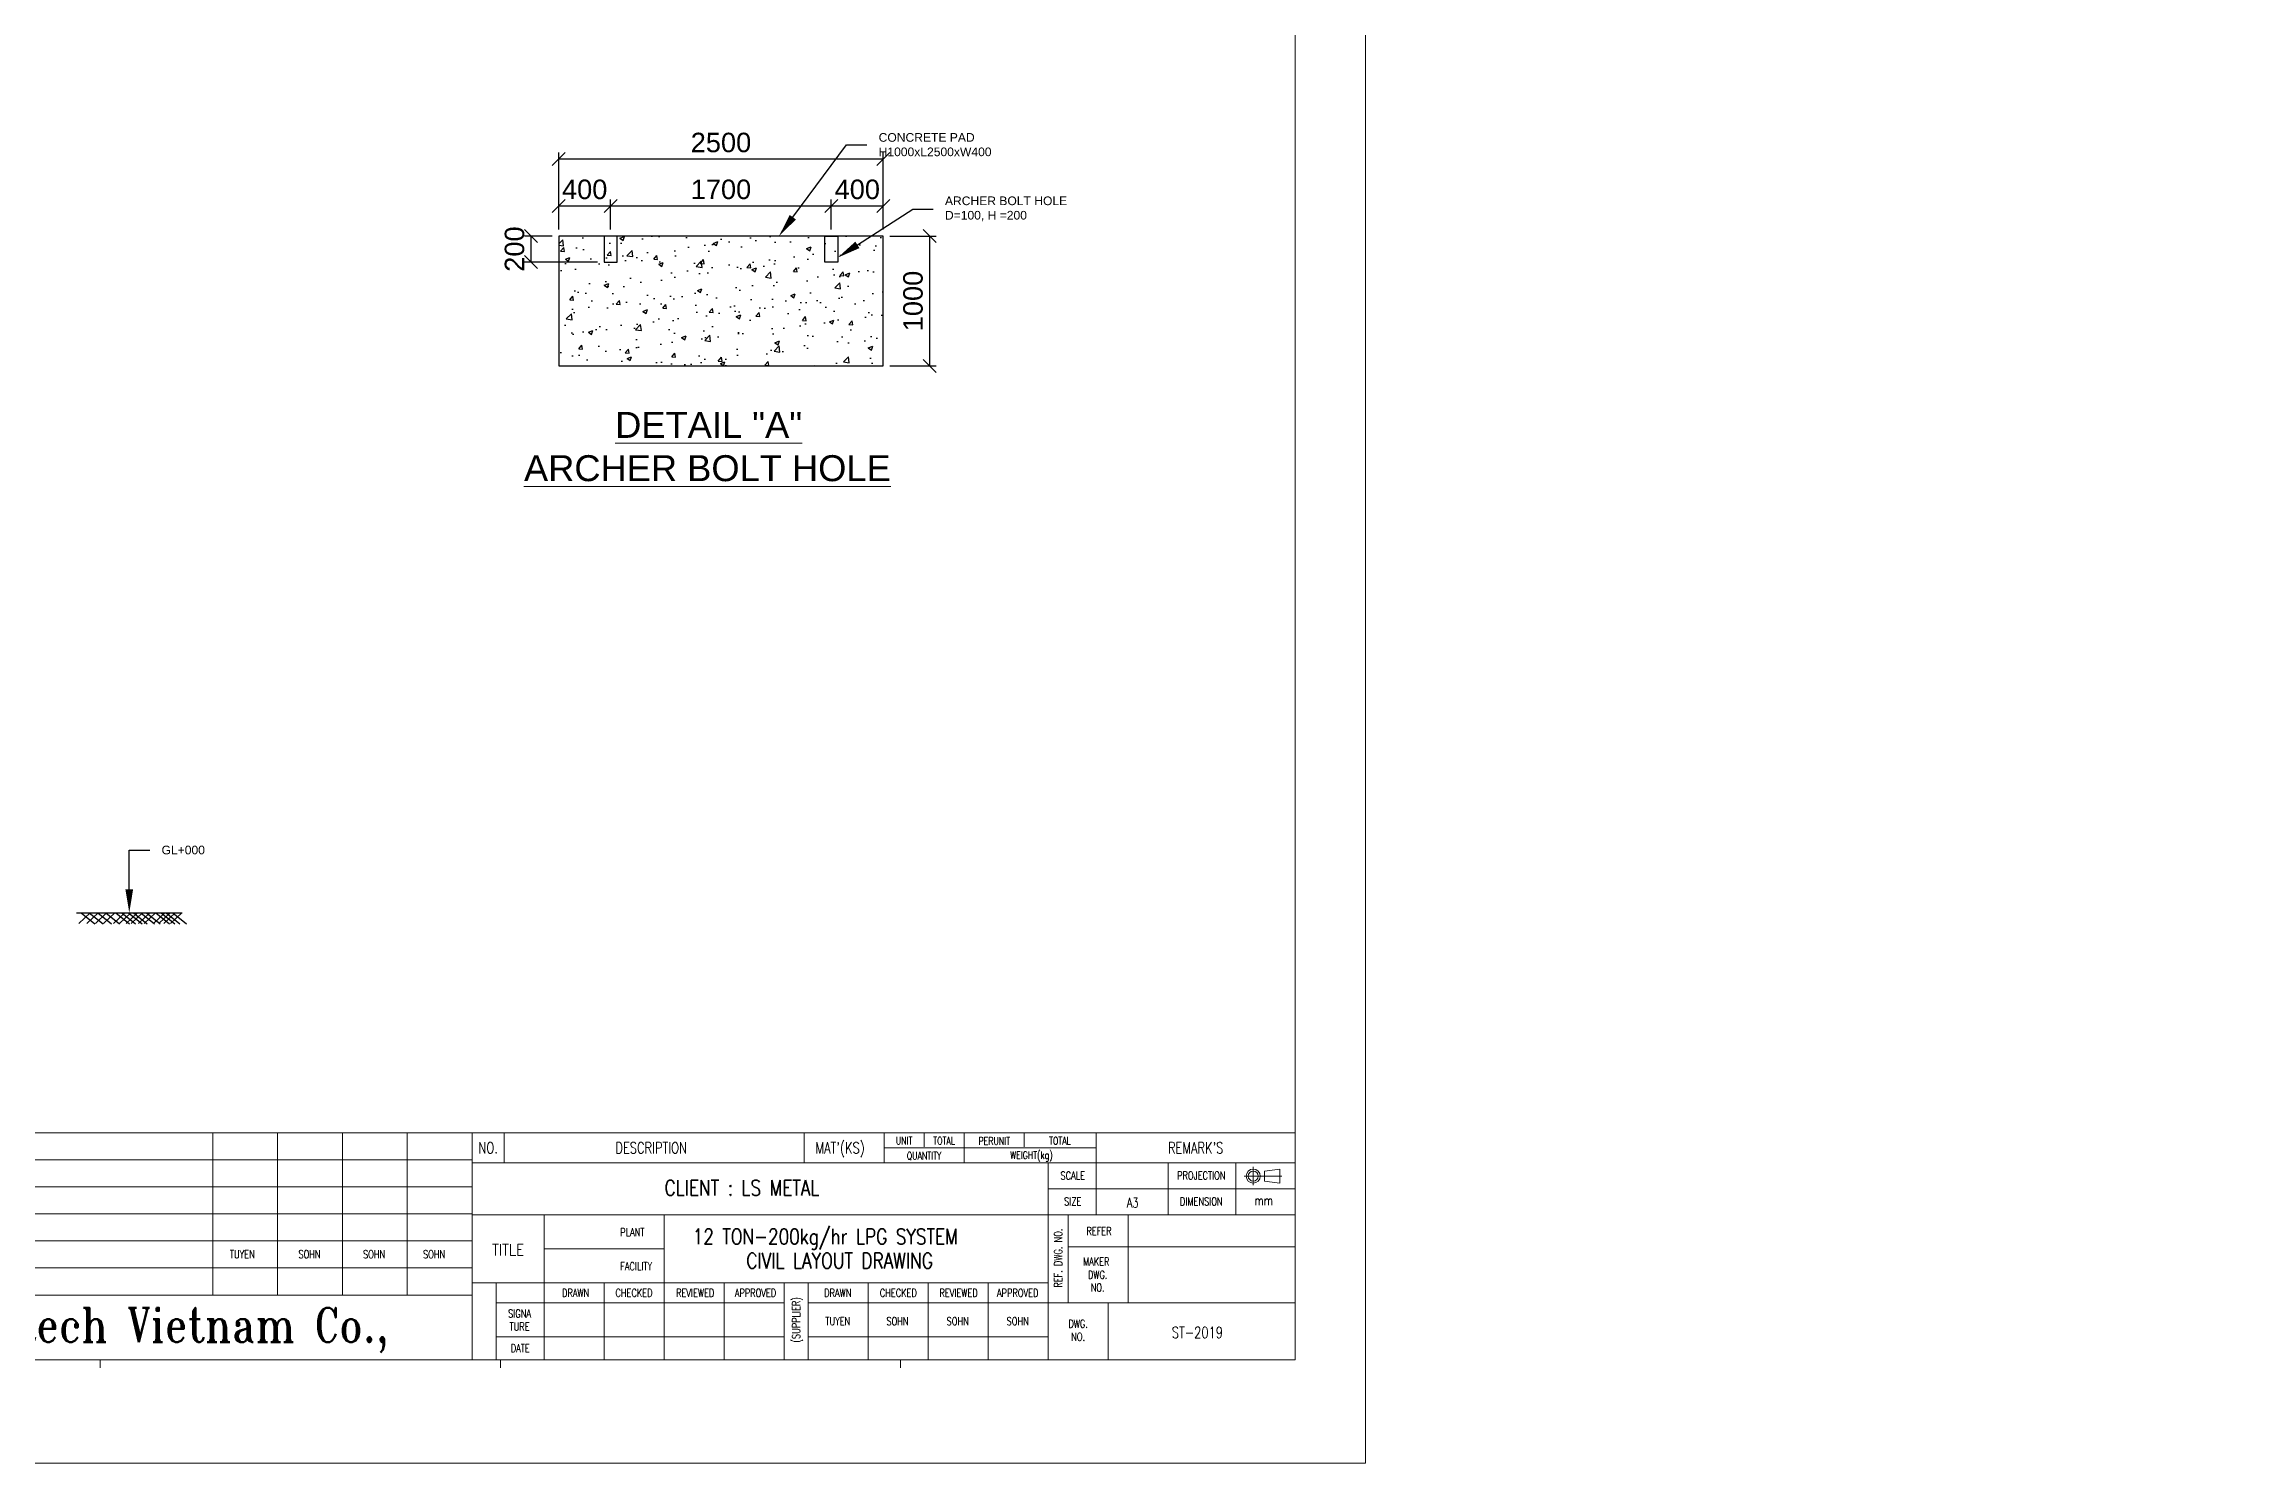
# Model space of a CAD drawing. Extents: x -1041800 to 1211622, y -13029 to 106851.
# Drawn here: x 88278 to 105167, y 87287 to 98218 of the extents above; entities that cross this region are included whole.
import ezdxf
from ezdxf import colors
from ezdxf.entities.mleader import LeaderData, LeaderLine
from ezdxf.enums import TextEntityAlignment as Align
from ezdxf.math import Vec2, Vec3

# ---------------------------------------------------------------- set-up
doc = ezdxf.new("R2010")
doc.units = 0
doc.header["$MEASUREMENT"] = 0
doc.layers.get('0').update_dxf_attribs({"lineweight": 5})
doc.layers.add('VAN', color=7, linetype='Continuous')
doc.styles.add('ROMANT', font='ROMANT', dxfattribs={"width": 0.8, "height": 3})
doc.styles.get("Standard").update_dxf_attribs({"font": 'arial.ttf'})
doc.styles.add('TBOX', font='romans.shx', dxfattribs={"width": 0.75})
doc.dimstyles.new('TL100', dxfattribs={"dimscale": 0, "dimtxt": 200, "dimasz": 100, "dimexe": 50, "dimexo": 50, "dimgap": 50, "dimtad": 1, "dimdec": 0, "dimtxsty": 'Standard', "dimblk": 'OBLIQUE', "dimcen": 2.5, "dimclrd": 6, "dimclre": 6, "dimclrt": 3, "dimadec": 0, "dimazin": 0, "dimtfac": 1, "dimtdec": 0, "dimtmove": 0, "dimatfit": 3, "dimldrblk": 'OBLIQUE', "dimfxl": 1, "dimarcsym": 0})

# ---------------------------------------------------------------- blocks, each defined once
blk = doc.blocks.new('_Oblique')
at = {"color": 0, "linetype": 'ByBlock', "lineweight": -2}
blk.add_line((-0.5, -0.5), (0.5, 0.5), dxfattribs=at)
blk = doc.blocks.new('*D125')
at = {"layer": 'Defpoints', "color": 0, "transparency": 16777216}
for p in [(94744, 97331), (92244, 96737), (94744, 96737)]:
    blk.add_point(p, dxfattribs=at)
at = {"layer": 'VAN', "color": 6, "lineweight": -2, "transparency": 16777216}
for p, q in [((92244, 96787), (92244, 97381)), ((92244, 97331), (94744, 97331)), ((94744, 96787), (94744, 97381))]:
    blk.add_line(p, q, dxfattribs=at)
at = {"layer": 'VAN', "color": 6, "lineweight": -2, "transparency": 16777216, "xscale": 100, "yscale": 100, "zscale": 100, "rotation": 180}
blk.add_blockref('_Oblique', (92244, 97331), dxfattribs=at)
at = {"layer": 'VAN', "color": 6, "lineweight": -2, "transparency": 16777216, "xscale": 100, "yscale": 100, "zscale": 100}
blk.add_blockref('_Oblique', (94744, 97331), dxfattribs=at)
at = {"layer": 'VAN', "color": 3, "transparency": 16777216, "insert": (93494, 97457), "char_height": 150, "attachment_point": 5}
blk.add_mtext('2500', dxfattribs=at)
blk = doc.blocks.new('*D126')
at = {"layer": 'Defpoints', "color": 0, "transparency": 16777216}
for p in [(92644, 96970), (92244, 96737), (92644, 96737)]:
    blk.add_point(p, dxfattribs=at)
at = {"layer": 'VAN', "color": 6, "lineweight": -2, "transparency": 16777216}
for p, q in [((92244, 96787), (92244, 97020)), ((92244, 96970), (92644, 96970)), ((92644, 96787), (92644, 97020))]:
    blk.add_line(p, q, dxfattribs=at)
at = {"layer": 'VAN', "color": 6, "lineweight": -2, "transparency": 16777216, "xscale": 100, "yscale": 100, "zscale": 100, "rotation": 180}
blk.add_blockref('_Oblique', (92244, 96970), dxfattribs=at)
at = {"layer": 'VAN', "color": 6, "lineweight": -2, "transparency": 16777216, "xscale": 100, "yscale": 100, "zscale": 100}
blk.add_blockref('_Oblique', (92644, 96970), dxfattribs=at)
at = {"layer": 'VAN', "color": 3, "transparency": 16777216, "insert": (92444, 97096), "char_height": 150, "attachment_point": 5}
blk.add_mtext('400', dxfattribs=at)
blk = doc.blocks.new('*D127')
at = {"layer": 'Defpoints', "color": 0, "transparency": 16777216}
for p in [(94344, 96970), (92644, 96737), (94344, 96737)]:
    blk.add_point(p, dxfattribs=at)
at = {"layer": 'VAN', "color": 6, "lineweight": -2, "transparency": 16777216}
for p, q in [((92644, 96787), (92644, 97020)), ((92644, 96970), (94344, 96970)), ((94344, 96787), (94344, 97020))]:
    blk.add_line(p, q, dxfattribs=at)
at = {"layer": 'VAN', "color": 6, "lineweight": -2, "transparency": 16777216, "xscale": 100, "yscale": 100, "zscale": 100, "rotation": 180}
blk.add_blockref('_Oblique', (92644, 96970), dxfattribs=at)
at = {"layer": 'VAN', "color": 6, "lineweight": -2, "transparency": 16777216, "xscale": 100, "yscale": 100, "zscale": 100}
blk.add_blockref('_Oblique', (94344, 96970), dxfattribs=at)
at = {"layer": 'VAN', "color": 3, "transparency": 16777216, "insert": (93494, 97096), "char_height": 150, "attachment_point": 5}
blk.add_mtext('1700', dxfattribs=at)
blk = doc.blocks.new('*D128')
at = {"layer": 'Defpoints', "color": 0, "transparency": 16777216}
for p in [(94744, 96970), (94344, 96737), (94744, 96737)]:
    blk.add_point(p, dxfattribs=at)
at = {"layer": 'VAN', "color": 6, "lineweight": -2, "transparency": 16777216}
for p, q in [((94344, 96787), (94344, 97020)), ((94344, 96970), (94744, 96970)), ((94744, 96787), (94744, 97020))]:
    blk.add_line(p, q, dxfattribs=at)
at = {"layer": 'VAN', "color": 6, "lineweight": -2, "transparency": 16777216, "xscale": 100, "yscale": 100, "zscale": 100, "rotation": 180}
blk.add_blockref('_Oblique', (94344, 96970), dxfattribs=at)
at = {"layer": 'VAN', "color": 6, "lineweight": -2, "transparency": 16777216, "xscale": 100, "yscale": 100, "zscale": 100}
blk.add_blockref('_Oblique', (94744, 96970), dxfattribs=at)
at = {"layer": 'VAN', "color": 3, "transparency": 16777216, "insert": (94544, 97096), "char_height": 150, "attachment_point": 5}
blk.add_mtext('400', dxfattribs=at)
blk = doc.blocks.new('*D129')
at = {"layer": 'Defpoints', "color": 0, "transparency": 16777216}
for p in [(92244, 96737), (92030, 96537), (92594, 96537)]:
    blk.add_point(p, dxfattribs=at)
at = {"layer": 'VAN', "color": 6, "lineweight": -2, "transparency": 16777216}
for p, q in [((92194, 96737), (91980, 96737)), ((92030, 96737), (92030, 96537)), ((92544, 96537), (91980, 96537))]:
    blk.add_line(p, q, dxfattribs=at)
at = {"layer": 'VAN', "color": 6, "lineweight": -2, "transparency": 16777216, "xscale": 100, "yscale": 100, "zscale": 100}
for p, rotation in [((92030, 96737), 90), ((92030, 96537), 270)]:
    blk.add_blockref('_Oblique', p, dxfattribs=dict(at, rotation=rotation))
at = {"layer": 'VAN', "color": 3, "transparency": 16777216, "insert": (91904, 96637), "char_height": 150, "attachment_point": 5, "rotation": 90}
blk.add_mtext('200', dxfattribs=at)
blk = doc.blocks.new('*D131')
at = {"layer": 'Defpoints', "color": 0, "transparency": 16777216}
for p in [(94744, 96737), (94744, 95737), (95101, 95737)]:
    blk.add_point(p, dxfattribs=at)
at = {"layer": 'VAN', "color": 6, "lineweight": -2, "transparency": 16777216}
for p, q in [((94794, 96737), (95151, 96737)), ((95101, 96737), (95101, 95737)), ((94794, 95737), (95151, 95737))]:
    blk.add_line(p, q, dxfattribs=at)
at = {"layer": 'VAN', "color": 6, "lineweight": -2, "transparency": 16777216, "xscale": 100, "yscale": 100, "zscale": 100}
for p, rotation in [((95101, 96737), 90), ((95101, 95737), 270)]:
    blk.add_blockref('_Oblique', p, dxfattribs=dict(at, rotation=rotation))
at = {"layer": 'VAN', "color": 3, "transparency": 16777216, "insert": (94974, 96237), "char_height": 150, "attachment_point": 5, "rotation": 90}
blk.add_mtext('1000', dxfattribs=at)

msp = doc.modelspace()

# ---------------------------------------------------------------- hatches: boundary and pattern name
at = {"layer": 'VAN'}
h = msp.add_hatch(dxfattribs=at)
h.set_pattern_fill('AR-CONC', color=0, scale=50)
h.set_pattern_definition([(50, (-412392.5, -218523.73), (358.63009, -31.37607), [37.5, -412.5]), (355, (-412392.5, -218523.73), (-69.37567, 376.09607), [30, -330]), (100.451444, (-412362.6, -218526.35), (289.25442, 344.72), [31.8701, -350.57106]), (46.1842, (-412392.5, -218423.73), (533.62067, -82.75964), [56.25, -618.75]), (96.63564, (-412348, -218430.63), (467.33097, 487.0593), [47.80517, -525.8569]), (351.18416, (-412392.5, -218423.73), (467.33097, 487.0593), [45, -495]), (21, (-412342.5, -218448.73), (298.45353, -201.30945), [37.5, -412.5]), (326, (-412342.5, -218448.73), (121.65767, 362.57502), [30, -330]), (71.451445, (-412317.62, -218465.5), (420.11119, 161.26558), [31.8701, -350.57106]), (37.5, (-412392.49, -218523.73), (6.079928, 166.446927), [0, -326, 0, -335, 0, -331.25]), (7.5, (-412392.49, -218523.73), (131.53477, 197.205856), [0, -191, 0, -318.5, 0, -126.25]), (327.5, (-412503.99, -218523.73), (266.911218, -11.277436), [0, -125, 0, -390, 0, -517.5]), (317.5, (-412554, -218523.73), (291.593085, 50.05249), [0, -162.5, 0, -259, 0, -367.5])])
h.paths.add_polyline_path([(92243.9, 96737.3), (92243.9, 95737.3), (94743.9, 95737.3), (94743.9, 96737.3)])

# ---------------------------------------------------------------- linework, layer by layer
at = {"linetype": 'Continuous'}
for p, q in [((91576.9, 89830.6), (86648.5, 89830.6)), ((89578.2, 88581.4), (89578.2, 89830.6)), ((90077.9, 88581.4), (90077.9, 89830.6)), ((90577.5, 88581.4), (90577.5, 89830.6)), ((91077.2, 88581.4), (91077.2, 89830.6)), ((91576.9, 88081.7), (91576.9, 89830.6)), ((91576.9, 89830.6), (97917.4, 89830.6)), ((91823.4, 89599.4), (91823.4, 89830.6)), ((94134.6, 89599.4), (94134.6, 89830.6)), ((94751, 89599.4), (94751, 89830.6)), ((94751, 89715.4), (96384.2, 89715.4)), ((95059.1, 89722.7), (95059.1, 89830.6)), ((95367.3, 89599.4), (95367.3, 89830.6)), ((95829.5, 89722.7), (95829.5, 89830.6)), ((96384.2, 89198.8), (96384.2, 89830.6)), ((91576.9, 89622.3), (86648.5, 89622.3)), ((91576.9, 89599.4), (97917.4, 89599.4)), ((96014.4, 88081.7), (96014.4, 89599.4)), ((96938.9, 89198.8), (96938.9, 89599.4)), ((97460.3, 89198.8), (97460.3, 89599.4)), ((97594.4, 89426.4), (97594.4, 89567.9)), ((97681.6, 89535.6), (97798.5, 89551.8)), ((97681.6, 89458.7), (97681.6, 89535.6)), ((97798.5, 89551.8), (97798.5, 89442.6)), ((97798.5, 89551.8), (97798.5, 89442.6)), ((91576.9, 89414.3), (86648.5, 89414.3)), ((96014.4, 89399.1), (97917.4, 89399.1)), ((97523.6, 89497.2), (97814.6, 89497.2)), ((97681.6, 89458.7), (97798.5, 89442.6)), ((91576.9, 89206), (86648.5, 89206)), ((91576.9, 89198.8), (96014.4, 89198.8)), ((92131.6, 88081.7), (92131.6, 89198.8)), ((93056.1, 88081.7), (93056.1, 89198.8)), ((96014.4, 89198.8), (97917.4, 89198.8)), ((96168.5, 88520.9), (96168.5, 89198.8)), ((96630.8, 88520.9), (96630.8, 89198.8)), ((91576.9, 88997.7), (86648.5, 88997.7)), ((92131.6, 88936.9), (93056.1, 88936.9)), ((96168.5, 88952.3), (97917.4, 88952.3)), ((91576.9, 88789.7), (86648.5, 88789.7)), ((91576.9, 88674.9), (96014.4, 88674.9)), ((91761.8, 88081.7), (91761.8, 88674.9)), ((92593.8, 88081.7), (92593.8, 88674.9)), ((93518.3, 88081.7), (93518.3, 88674.9)), ((93980.6, 88081.7), (93980.6, 88674.9)), ((94165.5, 88081.7), (94165.5, 88674.9)), ((94627.7, 88081.7), (94627.7, 88674.9)), ((95089.9, 88081.7), (95089.9, 88674.9)), ((95552.2, 88081.7), (95552.2, 88674.9)), ((91576.9, 88581.4), (86648.5, 88581.4)), ((91761.8, 88520.9), (93980.6, 88520.9)), ((94165.5, 88520.9), (96014.4, 88520.9)), ((96014.4, 88520.9), (97917.4, 88520.9)), ((96476.7, 88081.7), (96476.7, 88520.9)), ((91761.8, 88258.9), (93980.6, 88258.9)), ((94165.5, 88258.9), (96014.4, 88258.9)), ((88710.6, 88081.7), (88710.6, 88020.1)), ((91796.5, 88081.7), (91796.5, 88020.1)), ((94878.1, 88081.7), (94878.1, 88020.1))]:
    msp.add_line(p, q, dxfattribs=at)
msp.add_lwpolyline([(72798.6, 87286.6), (98459.4, 87286.6), (98459.4, 105432.4), (72798.6, 105432.4)], close=True, dxfattribs=at)
at = {"color": 2, "linetype": 'Continuous'}
msp.add_lwpolyline([(73256.1, 104637.3), (97917.4, 104637.3), (97917.4, 88081.7), (73256.1, 88081.7), (73256.1, 104637.3), (75730.7, 104637.3)], dxfattribs=at)
at = {"linetype": 'Continuous'}
for radius in [54.6, 38.5]:
    msp.add_circle((97594.4, 89497.2), radius, dxfattribs=at)
at = {"layer": 'VAN', "color": 0}
for p, q in [((88528.4, 91525.2), (89342.7, 91525.2)), ((88633.6, 91525.2), (88546.9, 91442.1)), ((88564.8, 91525.2), (88670.5, 91440.1)), ((88696.6, 91525.2), (88609.9, 91442.1)), ((88627.8, 91525.2), (88733.5, 91440.1)), ((88761.2, 91525.2), (88674.5, 91442.1)), ((88692.4, 91525.2), (88798.1, 91440.1)), ((88824.1, 91525.2), (88737.4, 91442.1)), ((88755.3, 91525.2), (88861, 91440.1)), ((88900.3, 91525.2), (88813.6, 91442.1)), ((88831.5, 91525.2), (88937.2, 91440.1)), ((88946.7, 91525.2), (88860, 91442.1)), ((88877.9, 91525.2), (88983.6, 91440.1)), ((88998.1, 91525.2), (88911.3, 91442.1)), ((88929.3, 91525.2), (89035, 91440.1)), ((89037.8, 91525.2), (88951.1, 91442.1)), ((88969, 91525.2), (89074.7, 91440.1)), ((89094.1, 91525.2), (89007.4, 91442.1)), ((89025.3, 91525.2), (89131, 91440.1)), ((89137.2, 91525.2), (89050.5, 91442.1)), ((89068.4, 91525.2), (89174.1, 91440.1)), ((89208.4, 91525.2), (89121.7, 91442.1)), ((89139.6, 91525.2), (89245.3, 91440.1)), ((89249.9, 91525.2), (89163.1, 91442.1)), ((89181.1, 91525.2), (89286.7, 91440.1)), ((89288, 91525.2), (89201.2, 91442.1)), ((89219.1, 91525.2), (89324.8, 91440.1)), ((89339.3, 91525.2), (89252.6, 91442.1)), ((89270.5, 91525.2), (89376.2, 91440.1))]:
    msp.add_line(p, q, dxfattribs=at)
for points in [[(92243.9, 95737.3), (94743.9, 95737.3), (94743.9, 96737.3), (92243.9, 96737.3)], [(92593.9, 96537.3), (92693.9, 96537.3), (92693.9, 96737.3), (92593.9, 96737.3)], [(94393.9, 96537.3), (94293.9, 96537.3), (94293.9, 96737.3), (94393.9, 96737.3)]]:
    msp.add_lwpolyline(points, close=True, dxfattribs=at)

# ---------------------------------------------------------------- texts
at = {"linetype": 'Continuous', "style": 'TBOX'}
for s, height, width, p in [('NO.', 86.29, 0.75, (91700.1, 89715)), ('DESCRIPTION', 86.286, 0.75, (92956.5, 89715)), ("MAT'(KS)", 86.29, 0.75, (94412, 89715)), ('UNIT', 58.55, 0.75, (94905, 89769.3)), ('QUANTITY', 58.55, 0.75, (95059.1, 89653.8)), ('TOTAL', 58.55, 0.75, (95213.2, 89769.3)), ('PERUNIT', 58.55, 0.75, (95599.7, 89767.6)), ('WEIGHT(kg)', 58.55, 0.75, (95886.1, 89658.6)), ('TOTAL', 58.55, 0.75, (96105.3, 89769.3)), ("REMARK'S", 86.29, 0.75, (97151, 89715)), ('SCALE', 61.63, 0.75, (96203.7, 89500.9)), ('PROJECTION', 61.63, 0.75, (97194.2, 89501.8)), ('SIZE', 61.63, 0.75, (96203.7, 89302)), ('A3', 73.96, 0.75, (96665.7, 89292.2)), ('DIMENSION', 61.63, 0.75, (97194.2, 89302)), ('mm', 73.96, 0.75, (97675.2, 89309.4)), ('REFER', 61.63, 0.75, (96406, 89073.9)), ('TUYEN', 61.63, 0.75, (89806.8, 88895.5)), ('SOHN', 61.63, 0.75, (90324.5, 88895.5)), ('SOHN', 61.63, 0.75, (90821.6, 88895.5)), ('SOHN', 61.63, 0.75, (91283.9, 88895.5)), ('TITLE', 86.29, 0.878824, (91854.2, 88929.2)), ('MAKER ', 61.02, 0.75, (96400.5, 88839)), ('DWG.', 61.02, 0.75, (96395.9, 88737.3)), ('NO.', 61.02, 0.75, (96395.9, 88638.8)), ('DRAWN', 61.63, 0.75, (92374.3, 88597.9)), ('CHECKED', 61.63, 0.75, (92824.2, 88597.9)), ('REVIEWED', 61.63, 0.75, (93295.4, 88597.9)), ('APPROVED', 61.63, 0.75, (93760.4, 88597.9)), ('DRAWN', 61.63, 0.75, (94394.1, 88597.9)), ('CHECKED', 61.63, 0.75, (94860.1, 88597.9)), ('REVIEWED', 61.63, 0.75, (95324.3, 88597.9)), ('APPROVED', 61.63, 0.75, (95779.7, 88597.9)), ('SIGNA', 61.63, 0.75, (91942.3, 88438.5)), ('TURE', 61.63, 0.75, (91942.3, 88338.4)), ('TUYEN', 61.63, 0.75, (94394.1, 88379.5)), ('SOHN', 61.63, 0.75, (94854.3, 88379.5)), ('SOHN', 61.63, 0.75, (95317.4, 88379.5)), ('SOHN', 61.63, 0.75, (95779.7, 88379.5)), ('DWG.', 61.63, 0.75, (96245.6, 88360.2)), ('ST-2019', 86.29, 0.75, (97164, 88293.1)), ('DATE', 61.63, 0.75, (91947.8, 88171.7)), ('NO.', 61.63, 0.75, (96245.6, 88260))]:
    msp.add_text(s, height=height, dxfattribs=dict(at, width=width)).set_placement(p, align=Align.MIDDLE_CENTER)
at = {"color": 3, "linetype": 'Continuous', "style": 'ROMANT', "width": 0.8}
for s, p in [('CLIENT : LS METAL', (93059.8, 89347.5)), ('12 TON-200kg/hr LPG SYSTEM', (93276.1, 88972.1)), ('CIVIL LAYOUT DRAWING', (93689.6, 88786.4))]:
    msp.add_text(s, height=119.139, dxfattribs=at).set_placement(p)
at = {"linetype": 'Continuous', "style": 'TBOX', "width": 0.75}
for s, p in [('PLANT', (92718.1, 89064.4)), ('FACILITY', (92718.1, 88802.4))]:
    msp.add_text(s, height=61.63, dxfattribs=at).set_placement(p, align=Align.MIDDLE_LEFT)
for s, height, p in [('REF. DWG. NO.', 61.633, (96091.1, 88865.7)), ('(SUPPLIER)', 61.63, (94072.9, 88389.9))]:
    msp.add_text(s, height=height, rotation=90, dxfattribs=at).set_placement(p, align=Align.MIDDLE_CENTER)
at = {"color": 4, "linetype": 'Continuous', "style": 'ROMANT', "width": 0.8}
msp.add_text('Sohntech Vietnam Co.,', height=264.754, dxfattribs=at).set_placement((87303.6, 88219))
at = {"insert": (90182.2, 95383), "char_height": 200, "width": 6399.139, "attachment_point": 1}
msp.add_mtext('\\pi2496.63653;{\\LDETAIL "A"\\P\\pi1794.24908;ARCHER BOLT HOLE}', dxfattribs=at)

# ---------------------------------------------------------------- dimensions: what is measured, and where the dimension line sits
at = {"layer": 'VAN', "color": 0}
for base, p1, p2, picture, middle in [((94743.9, 97330.7), (92243.9, 96737.3), (94743.9, 96737.3), '*D125', (93493.9, 97457.3)), ((94343.9, 96969.8), (92643.9, 96737.3), (94343.9, 96737.3), '*D127', (93493.9, 97096.4))]:
    dim = msp.add_linear_dim(base=base, p1=p1, p2=p2, dimstyle='TL100', override={"dimscale": 1, "dimtxt": 150}, dxfattribs=at)
    dim.commit()
    dim.dimension.update_dxf_attribs({"geometry": picture, "text_midpoint": middle})
for base, p1, p2, picture, middle in [((92643.9, 96969.8), (92243.9, 96737.3), (92643.9, 96737.3), '*D126', (92443.9, 96969.8)), ((94743.9, 96969.8), (94343.9, 96737.3), (94743.9, 96737.3), '*D128', (94543.9, 96969.8))]:
    dim = msp.add_linear_dim(base=base, p1=p1, p2=p2, dimstyle='TL100', override={"dimscale": 1, "dimtxt": 150}, dxfattribs=at)
    dim.commit()
    dim.dimension.update_dxf_attribs({"geometry": picture, "text_midpoint": middle, "dimtype": 160})
dim = msp.add_linear_dim(base=(92030.2, 96537.3), p1=(92243.9, 96737.3), p2=(92593.9, 96537.3), angle=90, dimstyle='TL100', override={"dimscale": 1, "dimtxt": 150}, dxfattribs=at)
dim.commit()
dim.dimension.update_dxf_attribs({"geometry": '*D129', "text_midpoint": (92030.2, 96637.3), "dimtype": 160})
dim = msp.add_linear_dim(base=(95101, 95737.3), p1=(94743.9, 96737.3), p2=(94743.9, 95737.3), angle=90, dimstyle='TL100', override={"dimscale": 1, "dimtxt": 150}, dxfattribs=at)
dim.commit()
dim.dimension.update_dxf_attribs({"geometry": '*D131', "text_midpoint": (94974.4, 96237.3)})

# ---------------------------------------------------------------- leaders
ml = msp.add_multileader_mtext('Standard')
ml.set_content('CONCRETE PAD\\PGL+300', color=256)
ml.set_leader_properties()
ml.build(insert=Vec2(0, 0))
ml.multileader.update_dxf_attribs({"text_left_attachment_type": 2, "text_right_attachment_type": 2, "dogleg_length": 0.36, "arrow_head_size": 180, "scale": 1000})
ctx = ml.context
ctx.base_point, ctx.scale, ctx.char_height, ctx.arrow_head_size, ctx.landing_gap_size, ctx.plane_origin = Vec3(79842.8, 97996.3), 1000, 66.667, 180, 90, Vec3(88777.4, 98144.5)
ctx.left_attachment, ctx.right_attachment = 2, 2
notes = []
notes.append((ctx, [(1, (1, 1, 0), (79684, 97996.3), (1, 0), 158.8, [(0, [(79100.7, 97365.2)], 0, [])])]))
ctx.mtext.insert, ctx.mtext.width, ctx.mtext.flow_direction = Vec3(79932.8, 98085.9), 1100.105, 5
ml = msp.add_multileader_mtext('Standard')
ml.set_content('THE FENCE\\PH=1800', color=256)
ml.set_leader_properties()
ml.build(insert=Vec2(0, 0))
ml.multileader.update_dxf_attribs({"text_left_attachment_type": 2, "text_right_attachment_type": 2, "dogleg_length": 0.36, "arrow_head_size": 180, "scale": 1000})
ctx = ml.context
ctx.base_point, ctx.scale, ctx.char_height, ctx.arrow_head_size, ctx.landing_gap_size, ctx.plane_origin = Vec3(79842.8, 97409.8), 1000, 66.67, 180, 90, Vec3(88777.4, 98925.2)
ctx.left_attachment, ctx.right_attachment = 2, 2
notes.append((ctx, [(1, (1, 1, 0), (79684, 97409.8), (1, 0), 158.8, [(0, [(79255, 96927)], 0, [])])]))
ctx.mtext.insert, ctx.mtext.width, ctx.mtext.flow_direction = Vec3(79932.8, 97499.2), 622.587, 5
ml = msp.add_multileader_mtext('Standard')
ml.set_content('THE DOOR\\PH=2000', color=256)
ml.set_leader_properties()
ml.build(insert=Vec2(0, 0))
ml.multileader.update_dxf_attribs({"text_left_attachment_type": 2, "text_right_attachment_type": 2, "dogleg_length": 0.36, "arrow_head_size": 180, "scale": 1000})
ctx = ml.context
ctx.base_point, ctx.scale, ctx.char_height, ctx.arrow_head_size, ctx.landing_gap_size, ctx.plane_origin = Vec3(84095.7, 97409.8), 1000, 66.67, 180, 90, Vec3(93030.3, 98925.2)
ctx.left_attachment, ctx.right_attachment = 2, 2
notes.append((ctx, [(1, (1, 1, 0), (83936.9, 97409.8), (1, 0), 158.8, [(0, [(83508, 96927)], 0, [])])]))
ctx.mtext.insert, ctx.mtext.width, ctx.mtext.flow_direction = Vec3(84185.7, 97499.2), 750.005, 5
ml = msp.add_multileader_mtext('Standard')
ml.set_content('CONCRETE PAD\\PH1000xL2500xW400', color=256)
ml.set_leader_properties()
ml.build(insert=Vec2(0, 0))
ml.multileader.update_dxf_attribs({"text_left_attachment_type": 2, "text_right_attachment_type": 2, "dogleg_length": 0.36, "arrow_head_size": 180, "scale": 1000})
ctx = ml.context
ctx.base_point, ctx.scale, ctx.char_height, ctx.arrow_head_size, ctx.landing_gap_size, ctx.plane_origin = Vec3(94618.6, 97440.6), 1000, 66.667, 180, 90, Vec3(103678.2, 97588.8)
ctx.left_attachment, ctx.right_attachment = 2, 2
notes.append((ctx, [(1, (1, 1, 0), (94459.8, 97440.6), (1, 0), 158.8, [(0, [(93940.9, 96737.3)], 0, [])])]))
ctx.mtext.insert, ctx.mtext.width, ctx.mtext.flow_direction = Vec3(94708.6, 97530.3), 1100.105, 5
ml = msp.add_multileader_mtext('Standard')
ml.set_content('ARCHER BOLT HOLE\\PD=100, H =200', color=256)
ml.set_leader_properties()
ml.build(insert=Vec2(0, 0))
ml.multileader.update_dxf_attribs({"text_left_attachment_type": 2, "text_right_attachment_type": 2, "dogleg_length": 0.36, "arrow_head_size": 180, "scale": 1000})
ctx = ml.context
ctx.base_point, ctx.scale, ctx.char_height, ctx.arrow_head_size, ctx.landing_gap_size, ctx.plane_origin = Vec3(95129.5, 96945), 1000, 66.667, 180, 90, Vec3(104414.5, 98252.6)
ctx.left_attachment, ctx.right_attachment = 2, 2
notes.append((ctx, [(1, (1, 1, 0), (94970.8, 96945), (1, 0), 158.8, [(0, [(94393.9, 96571.5)], 0, [])])]))
ctx.mtext.insert, ctx.mtext.width, ctx.mtext.flow_direction = Vec3(95219.5, 97042.1), 1072.566, 5
ml = msp.add_multileader_mtext('Standard')
ml.set_content('THE FENCE\\PH=1800', color=256)
ml.set_leader_properties()
ml.build(insert=Vec2(0, 0))
ml.multileader.update_dxf_attribs({"text_left_attachment_type": 2, "text_right_attachment_type": 2, "dogleg_length": 0.36, "arrow_head_size": 180, "scale": 1000})
ctx = ml.context
ctx.base_point, ctx.scale, ctx.char_height, ctx.arrow_head_size, ctx.landing_gap_size, ctx.plane_origin = Vec3(76690, 94108), 1000, 66.67, 180, 90, Vec3(85624.6, 95623.5)
ctx.left_attachment, ctx.right_attachment = 2, 2
notes.append((ctx, [(1, (1, 1, 0), (76531.2, 94108), (1, 0), 158.8, [(0, [(76102.3, 93625.2)], 0, [])])]))
ctx.mtext.insert, ctx.mtext.width, ctx.mtext.flow_direction = Vec3(76780, 94197.5), 622.587, 5
ml = msp.add_multileader_mtext('Standard')
ml.set_content('GL+000', color=256)
ml.set_leader_properties()
ml.build(insert=Vec2(0, 0))
ml.multileader.update_dxf_attribs({"text_left_attachment_type": 2, "text_right_attachment_type": 2, "dogleg_length": 0.36, "arrow_head_size": 180, "scale": 1000})
ctx = ml.context
ctx.base_point, ctx.scale, ctx.char_height, ctx.arrow_head_size, ctx.landing_gap_size, ctx.plane_origin = Vec3(89094.4, 92008), 1000, 66.67, 180, 90, Vec3(98029, 93523.5)
ctx.left_attachment, ctx.right_attachment = 2, 2
notes.append((ctx, [(1, (1, 1, 0), (88935.6, 92008), (1, 0), 158.8, [(0, [(88935.6, 91525.2)], 0, [])])]))
ctx.mtext.insert, ctx.mtext.width, ctx.mtext.flow_direction = Vec3(89184.4, 92042.1), 750.005, 5
for ctx, leaders in notes:
    for number, flags, end, landing, length, lines in leaders:
        leader = LeaderData()
        leader.index, (leader.has_last_leader_line, leader.has_dogleg_vector, leader.attachment_direction) = number, flags
        leader.last_leader_point, leader.dogleg_vector, leader.dogleg_length = Vec3(end), Vec3(landing), length
        for number, points, colour, breaks in lines:
            line = LeaderLine()
            line.index, line.vertices, line.color, line.breaks = number, Vec3.list(points), colors.encode_raw_color(colour), breaks
            leader.lines.append(line)
        ctx.leaders.append(leader)

doc.saveas('drawing.dxf')
